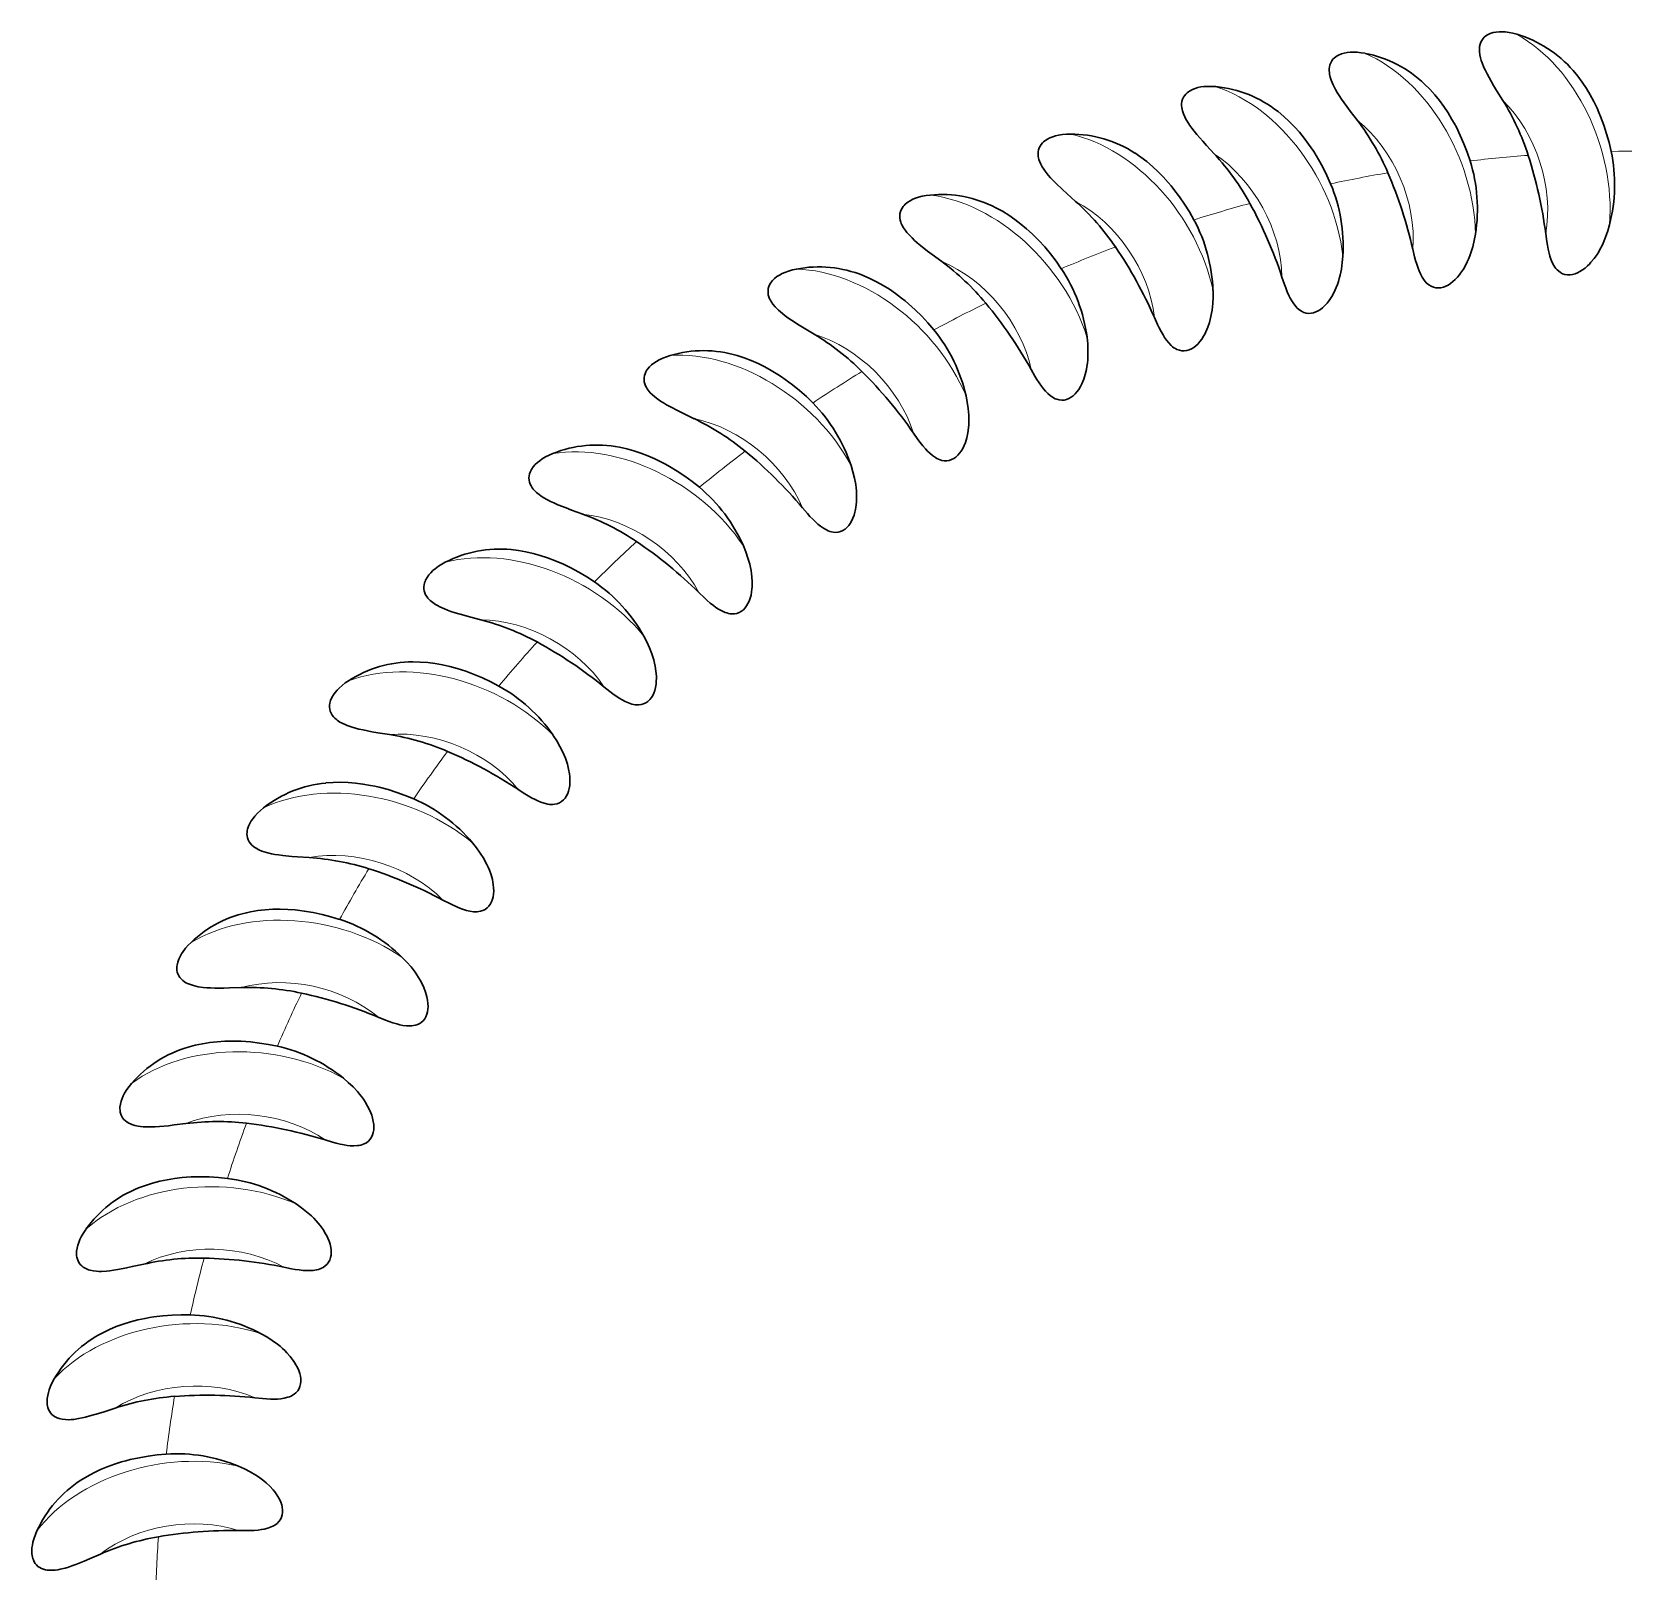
# Model space of a CAD drawing. Extents: x 89 to 609, y 11 to 440.
# Drawn here: x 546.23 to 575.06, y 244.01 to 271.89 of the extents above; entities that cross this region are included whole.
import ezdxf

# ---------------------------------------------------------------- set-up
doc = ezdxf.new("R2010")
doc.units = 0
doc.header["$LTSCALE"] = 7
doc.header["$MEASUREMENT"] = 0
doc.layers.add('8', color=252, linetype='CONTINUOUS', lineweight=15)

msp = doc.modelspace()

# ---------------------------------------------------------------- linework, layer by layer
at = {"layer": '8', "lineweight": 30}
for points in [[(573.131, 271.847), (573.061, 271.865), (572.991, 271.88), (572.919, 271.889), (572.865, 271.892), (572.811, 271.891), (572.757, 271.886), (572.704, 271.877), (572.65, 271.86), (572.625, 271.849), (572.6, 271.836), (572.57, 271.817), (572.543, 271.794), (572.519, 271.769), (572.496, 271.737), (572.479, 271.702), (572.466, 271.666), (572.458, 271.629), (572.455, 271.591), (572.454, 271.562), (572.455, 271.534), (572.463, 271.476), (572.475, 271.418), (572.488, 271.375), (572.503, 271.332), (572.537, 271.247), (572.564, 271.19), (572.592, 271.133), (572.63, 271.062), (572.711, 270.922), (572.766, 270.831), (572.878, 270.65)], [(570.383, 271.503), (570.312, 271.514), (570.24, 271.522), (570.168, 271.524), (570.113, 271.522), (570.059, 271.516), (570.006, 271.506), (569.955, 271.492), (569.903, 271.47), (569.878, 271.456), (569.855, 271.442), (569.827, 271.419), (569.802, 271.394), (569.781, 271.367), (569.761, 271.332), (569.747, 271.296), (569.738, 271.26), (569.734, 271.222), (569.733, 271.184), (569.736, 271.155), (569.74, 271.126), (569.753, 271.07), (569.771, 271.014), (569.787, 270.972), (569.806, 270.93), (569.848, 270.849), (569.88, 270.794), (569.914, 270.74), (569.959, 270.674), (570.053, 270.542), (570.116, 270.457), (570.244, 270.287)], [(571.461, 270.946), (571.556, 270.851), (571.646, 270.751), (571.731, 270.646), (571.811, 270.537), (571.886, 270.424), (571.957, 270.307), (571.997, 270.236), (572.036, 270.163), (572.108, 270.015), (572.173, 269.864), (572.232, 269.71), (572.285, 269.554)], [(574.152, 271.19), (574.237, 271.087), (574.317, 270.978), (574.392, 270.866), (574.461, 270.75), (574.525, 270.63), (574.585, 270.507), (574.618, 270.432), (574.649, 270.356), (574.707, 270.202), (574.758, 270.046), (574.802, 269.887), (574.84, 269.726)], [(567.679, 270.899), (567.607, 270.904), (567.535, 270.904), (567.463, 270.9), (567.409, 270.893), (567.356, 270.882), (567.304, 270.867), (567.255, 270.847), (567.205, 270.82), (567.182, 270.805), (567.16, 270.788), (567.134, 270.763), (567.112, 270.735), (567.093, 270.706), (567.077, 270.67), (567.066, 270.633), (567.061, 270.595), (567.06, 270.557), (567.063, 270.519), (567.068, 270.491), (567.075, 270.463), (567.093, 270.408), (567.117, 270.354), (567.137, 270.313), (567.16, 270.274), (567.209, 270.198), (567.246, 270.146), (567.285, 270.095), (567.336, 270.033), (567.442, 269.911), (567.513, 269.832), (567.657, 269.676)], [(568.806, 270.447), (568.909, 270.361), (569.008, 270.27), (569.103, 270.174), (569.193, 270.073), (569.279, 269.968), (569.36, 269.858), (569.407, 269.791), (569.452, 269.722), (569.538, 269.582), (569.618, 269.438), (569.691, 269.29), (569.759, 269.139)], [(565.046, 270.04), (564.974, 270.039), (564.902, 270.032), (564.831, 270.021), (564.778, 270.009), (564.726, 269.993), (564.676, 269.973), (564.628, 269.949), (564.581, 269.917), (564.559, 269.9), (564.539, 269.881), (564.516, 269.853), (564.496, 269.824), (564.481, 269.793), (564.468, 269.756), (564.461, 269.718), (564.459, 269.68), (564.462, 269.642), (564.469, 269.604), (564.476, 269.577), (564.486, 269.549), (564.509, 269.496), (564.537, 269.444), (564.562, 269.406), (564.588, 269.369), (564.644, 269.298), (564.686, 269.25), (564.73, 269.203), (564.786, 269.146), (564.903, 269.035), (564.982, 268.963), (565.14, 268.821)], [(566.21, 269.698), (566.321, 269.622), (566.429, 269.541), (566.532, 269.454), (566.631, 269.362), (566.727, 269.266), (566.818, 269.165), (566.871, 269.102), (566.922, 269.038), (567.021, 268.906), (567.114, 268.77), (567.201, 268.63), (567.283, 268.487)], [(562.506, 268.936), (562.434, 268.927), (562.363, 268.914), (562.293, 268.896), (562.242, 268.879), (562.192, 268.858), (562.144, 268.833), (562.099, 268.805), (562.054, 268.769), (562.035, 268.749), (562.017, 268.728), (561.996, 268.699), (561.979, 268.668), (561.967, 268.636), (561.958, 268.597), (561.954, 268.559), (561.956, 268.521), (561.962, 268.483), (561.973, 268.447), (561.983, 268.42), (561.995, 268.394), (562.023, 268.343), (562.056, 268.294), (562.084, 268.259), (562.114, 268.224), (562.177, 268.158), (562.223, 268.115), (562.271, 268.072), (562.332, 268.021), (562.46, 267.921), (562.545, 267.857), (562.715, 267.73)], [(563.697, 268.705), (563.815, 268.641), (563.93, 268.57), (564.041, 268.494), (564.148, 268.411), (564.252, 268.324), (564.353, 268.232), (564.412, 268.175), (564.469, 268.116), (564.58, 267.995), (564.685, 267.868), (564.786, 267.737), (564.88, 267.602)], [(573.655, 268.233), (573.674, 268.095), (573.685, 268.026), (573.699, 267.954), (573.716, 267.883), (573.731, 267.829), (573.749, 267.776), (573.774, 267.715), (573.804, 267.658), (573.822, 267.63), (573.841, 267.605), (573.861, 267.581), (573.884, 267.56), (573.921, 267.532), (573.961, 267.511), (574.004, 267.497), (574.049, 267.49), (574.095, 267.49), (574.141, 267.496), (574.186, 267.509), (574.23, 267.526), (574.272, 267.548), (574.322, 267.579), (574.369, 267.614), (574.413, 267.653), (574.445, 267.685), (574.475, 267.717), (574.532, 267.787), (574.584, 267.861), (574.614, 267.91), (574.642, 267.96), (574.67, 268.012), (574.695, 268.066), (574.74, 268.174), (574.778, 268.285), (574.811, 268.399)], [(571.248, 267.955), (571.28, 267.819), (571.298, 267.752), (571.318, 267.682), (571.342, 267.612), (571.362, 267.56), (571.385, 267.508), (571.415, 267.45), (571.451, 267.396), (571.471, 267.371), (571.492, 267.347), (571.515, 267.326), (571.54, 267.307), (571.579, 267.283), (571.621, 267.265), (571.665, 267.255), (571.711, 267.252), (571.757, 267.257), (571.801, 267.268), (571.845, 267.285), (571.887, 267.306), (571.928, 267.331), (571.974, 267.367), (572.017, 267.407), (572.058, 267.45), (572.086, 267.484), (572.113, 267.52), (572.163, 267.594), (572.208, 267.673), (572.233, 267.725), (572.257, 267.777), (572.279, 267.832), (572.299, 267.887), (572.333, 267.999), (572.361, 268.113), (572.382, 268.23)], [(568.878, 267.449), (568.923, 267.317), (568.947, 267.252), (568.974, 267.184), (569.004, 267.117), (569.029, 267.067), (569.057, 267.018), (569.093, 266.963), (569.133, 266.912), (569.155, 266.889), (569.179, 266.867), (569.204, 266.848), (569.23, 266.832), (569.271, 266.811), (569.315, 266.798), (569.36, 266.792), (569.406, 266.794), (569.451, 266.803), (569.494, 266.818), (569.536, 266.839), (569.576, 266.864), (569.614, 266.893), (569.656, 266.933), (569.696, 266.977), (569.732, 267.023), (569.757, 267.06), (569.781, 267.098), (569.823, 267.177), (569.86, 267.26), (569.881, 267.313), (569.899, 267.368), (569.916, 267.424), (569.931, 267.482), (569.954, 267.596), (569.971, 267.713), (569.981, 267.831)], [(560.082, 267.595), (560.012, 267.579), (559.942, 267.559), (559.874, 267.535), (559.825, 267.513), (559.777, 267.487), (559.731, 267.458), (559.689, 267.425), (559.649, 267.386), (559.631, 267.364), (559.615, 267.342), (559.597, 267.311), (559.583, 267.278), (559.574, 267.245), (559.569, 267.206), (559.569, 267.167), (559.574, 267.129), (559.584, 267.093), (559.598, 267.057), (559.611, 267.031), (559.625, 267.006), (559.658, 266.958), (559.696, 266.913), (559.727, 266.88), (559.759, 266.849), (559.829, 266.789), (559.879, 266.75), (559.93, 266.713), (559.997, 266.667), (560.133, 266.58), (560.223, 266.524), (560.405, 266.415)], [(561.29, 267.478), (561.414, 267.426), (561.534, 267.366), (561.652, 267.3), (561.767, 267.229), (561.879, 267.152), (561.988, 267.07), (562.052, 267.019), (562.115, 266.965), (562.236, 266.855), (562.353, 266.739), (562.466, 266.618), (562.573, 266.492)], [(566.567, 266.72), (566.624, 266.593), (566.654, 266.53), (566.688, 266.466), (566.724, 266.401), (566.753, 266.354), (566.786, 266.308), (566.827, 266.257), (566.872, 266.21), (566.896, 266.189), (566.922, 266.17), (566.948, 266.153), (566.976, 266.139), (567.019, 266.123), (567.064, 266.114), (567.109, 266.112), (567.155, 266.118), (567.198, 266.131), (567.24, 266.151), (567.28, 266.175), (567.318, 266.204), (567.352, 266.237), (567.391, 266.28), (567.426, 266.328), (567.458, 266.378), (567.479, 266.417), (567.499, 266.457), (567.534, 266.54), (567.563, 266.626), (567.578, 266.681), (567.591, 266.737), (567.602, 266.795), (567.612, 266.853), (567.624, 266.969), (567.63, 267.087), (567.629, 267.205)], [(564.335, 265.775), (564.404, 265.654), (564.44, 265.594), (564.48, 265.533), (564.522, 265.473), (564.556, 265.428), (564.592, 265.386), (564.638, 265.339), (564.688, 265.297), (564.714, 265.278), (564.741, 265.261), (564.769, 265.247), (564.798, 265.236), (564.842, 265.224), (564.888, 265.219), (564.933, 265.222), (564.978, 265.232), (565.02, 265.249), (565.06, 265.272), (565.098, 265.301), (565.132, 265.333), (565.163, 265.369), (565.198, 265.416), (565.228, 265.466), (565.255, 265.519), (565.273, 265.56), (565.289, 265.602), (565.315, 265.688), (565.336, 265.776), (565.346, 265.832), (565.353, 265.889), (565.359, 265.948), (565.363, 266.007), (565.364, 266.124), (565.359, 266.241), (565.347, 266.359)], [(557.797, 266.029), (557.728, 266.007), (557.661, 265.981), (557.596, 265.95), (557.549, 265.923), (557.503, 265.893), (557.461, 265.86), (557.422, 265.823), (557.385, 265.78), (557.37, 265.757), (557.356, 265.733), (557.341, 265.7), (557.331, 265.667), (557.324, 265.632), (557.323, 265.593), (557.327, 265.555), (557.336, 265.518), (557.349, 265.482), (557.366, 265.448), (557.381, 265.424), (557.398, 265.4), (557.435, 265.355), (557.477, 265.314), (557.511, 265.284), (557.547, 265.256), (557.621, 265.204), (557.675, 265.169), (557.73, 265.137), (557.8, 265.098), (557.944, 265.024), (558.039, 264.977), (558.231, 264.885)], [(559.011, 266.028), (559.139, 265.988), (559.264, 265.94), (559.388, 265.886), (559.509, 265.825), (559.628, 265.759), (559.744, 265.688), (559.813, 265.643), (559.88, 265.596), (560.012, 265.498), (560.139, 265.393), (560.263, 265.284), (560.381, 265.169)], [(562.204, 264.622), (562.284, 264.508), (562.326, 264.452), (562.371, 264.395), (562.419, 264.339), (562.457, 264.298), (562.497, 264.259), (562.547, 264.216), (562.6, 264.179), (562.628, 264.163), (562.657, 264.149), (562.686, 264.138), (562.716, 264.129), (562.761, 264.121), (562.807, 264.121), (562.852, 264.128), (562.895, 264.143), (562.936, 264.164), (562.973, 264.19), (563.008, 264.222), (563.039, 264.258), (563.067, 264.296), (563.096, 264.346), (563.122, 264.399), (563.143, 264.455), (563.157, 264.497), (563.169, 264.54), (563.188, 264.628), (563.2, 264.718), (563.204, 264.775), (563.207, 264.832), (563.207, 264.891), (563.205, 264.95), (563.195, 265.067), (563.178, 265.183), (563.155, 265.299)], [(556.879, 264.368), (557.011, 264.34), (557.14, 264.304), (557.268, 264.262), (557.395, 264.213), (557.519, 264.159), (557.642, 264.099), (557.714, 264.061), (557.786, 264.02), (557.926, 263.935), (558.063, 263.843), (558.196, 263.746), (558.325, 263.643)], [(555.671, 264.254), (555.605, 264.225), (555.54, 264.193), (555.478, 264.156), (555.434, 264.124), (555.392, 264.09), (555.352, 264.053), (555.317, 264.013), (555.285, 263.966), (555.272, 263.942), (555.26, 263.917), (555.249, 263.883), (555.241, 263.848), (555.238, 263.814), (555.24, 263.774), (555.248, 263.737), (555.26, 263.701), (555.277, 263.666), (555.297, 263.634), (555.315, 263.611), (555.333, 263.589), (555.375, 263.549), (555.421, 263.511), (555.457, 263.485), (555.495, 263.46), (555.574, 263.415), (555.631, 263.386), (555.689, 263.359), (555.763, 263.327), (555.913, 263.267), (556.012, 263.23), (556.212, 263.156)], [(560.192, 263.272), (560.282, 263.166), (560.329, 263.114), (560.379, 263.062), (560.432, 263.01), (560.474, 262.973), (560.518, 262.938), (560.572, 262.901), (560.628, 262.869), (560.658, 262.855), (560.688, 262.844), (560.718, 262.836), (560.748, 262.83), (560.794, 262.826), (560.839, 262.83), (560.884, 262.842), (560.925, 262.86), (560.964, 262.885), (560.999, 262.915), (561.03, 262.95), (561.058, 262.988), (561.082, 263.029), (561.106, 263.082), (561.127, 263.137), (561.143, 263.194), (561.153, 263.238), (561.16, 263.282), (561.171, 263.371), (561.174, 263.462), (561.173, 263.519), (561.17, 263.576), (561.164, 263.635), (561.157, 263.694), (561.136, 263.809), (561.108, 263.923), (561.074, 264.036)], [(558.317, 261.736), (558.417, 261.64), (558.469, 261.593), (558.524, 261.545), (558.581, 261.499), (558.626, 261.466), (558.673, 261.435), (558.73, 261.403), (558.79, 261.377), (558.82, 261.366), (558.851, 261.358), (558.882, 261.352), (558.913, 261.349), (558.959, 261.35), (559.004, 261.358), (559.047, 261.374), (559.086, 261.396), (559.122, 261.425), (559.154, 261.458), (559.182, 261.496), (559.206, 261.537), (559.226, 261.58), (559.246, 261.635), (559.261, 261.691), (559.271, 261.75), (559.277, 261.794), (559.28, 261.839), (559.282, 261.929), (559.277, 262.019), (559.27, 262.076), (559.262, 262.132), (559.251, 262.19), (559.238, 262.248), (559.206, 262.361), (559.168, 262.472), (559.123, 262.581)], [(554.915, 262.513), (555.049, 262.497), (555.181, 262.474), (555.313, 262.444), (555.443, 262.408), (555.572, 262.365), (555.7, 262.318), (555.776, 262.286), (555.851, 262.253), (555.999, 262.181), (556.144, 262.103), (556.286, 262.018), (556.424, 261.928)], [(553.723, 262.284), (553.66, 262.249), (553.599, 262.211), (553.541, 262.168), (553.5, 262.133), (553.461, 262.095), (553.425, 262.054), (553.394, 262.011), (553.367, 261.961), (553.356, 261.936), (553.347, 261.91), (553.338, 261.875), (553.334, 261.84), (553.334, 261.805), (553.34, 261.766), (553.351, 261.729), (553.367, 261.695), (553.387, 261.662), (553.41, 261.632), (553.43, 261.611), (553.451, 261.591), (553.496, 261.554), (553.545, 261.521), (553.584, 261.498), (553.624, 261.478), (553.707, 261.44), (553.766, 261.417), (553.826, 261.395), (553.903, 261.37), (554.058, 261.325), (554.16, 261.297), (554.366, 261.243)], [(556.597, 260.03), (556.706, 259.943), (556.761, 259.901), (556.821, 259.859), (556.882, 259.818), (556.93, 259.79), (556.98, 259.764), (557.04, 259.737), (557.102, 259.716), (557.133, 259.709), (557.165, 259.704), (557.196, 259.701), (557.227, 259.701), (557.272, 259.706), (557.316, 259.719), (557.357, 259.738), (557.395, 259.764), (557.428, 259.796), (557.456, 259.832), (557.481, 259.872), (557.501, 259.915), (557.516, 259.96), (557.531, 260.017), (557.54, 260.075), (557.545, 260.134), (557.547, 260.178), (557.546, 260.223), (557.539, 260.313), (557.525, 260.402), (557.514, 260.458), (557.5, 260.514), (557.483, 260.57), (557.465, 260.627), (557.423, 260.736), (557.374, 260.843), (557.319, 260.947)], [(553.137, 260.479), (553.271, 260.476), (553.405, 260.466), (553.539, 260.449), (553.672, 260.425), (553.805, 260.395), (553.936, 260.359), (554.015, 260.335), (554.093, 260.309), (554.247, 260.252), (554.399, 260.188), (554.548, 260.117), (554.694, 260.041)], [(551.972, 260.138), (551.912, 260.098), (551.855, 260.053), (551.801, 260.005), (551.763, 259.966), (551.728, 259.925), (551.697, 259.881), (551.67, 259.835), (551.647, 259.783), (551.639, 259.757), (551.632, 259.73), (551.627, 259.694), (551.627, 259.659), (551.63, 259.624), (551.64, 259.586), (551.654, 259.55), (551.673, 259.517), (551.696, 259.487), (551.722, 259.459), (551.744, 259.44), (551.766, 259.422), (551.815, 259.39), (551.866, 259.362), (551.907, 259.343), (551.949, 259.326), (552.036, 259.296), (552.097, 259.279), (552.159, 259.263), (552.237, 259.246), (552.396, 259.215), (552.501, 259.197), (552.71, 259.163)], [(555.046, 258.167), (555.163, 258.091), (555.223, 258.055), (555.286, 258.018), (555.351, 257.984), (555.401, 257.96), (555.453, 257.939), (555.516, 257.918), (555.579, 257.903), (555.611, 257.899), (555.643, 257.897), (555.674, 257.897), (555.705, 257.9), (555.75, 257.909), (555.792, 257.926), (555.831, 257.949), (555.866, 257.979), (555.896, 258.014), (555.921, 258.052), (555.941, 258.095), (555.957, 258.139), (555.969, 258.185), (555.977, 258.243), (555.981, 258.302), (555.981, 258.361), (555.978, 258.405), (555.973, 258.45), (555.958, 258.538), (555.935, 258.626), (555.918, 258.681), (555.899, 258.735), (555.877, 258.79), (555.854, 258.844), (555.801, 258.949), (555.743, 259.051), (555.678, 259.149)], [(551.559, 258.286), (551.693, 258.296), (551.828, 258.298), (551.963, 258.294), (552.098, 258.283), (552.232, 258.266), (552.367, 258.243), (552.447, 258.226), (552.527, 258.208), (552.686, 258.165), (552.843, 258.116), (552.998, 258.06), (553.151, 257.997)], [(550.432, 257.835), (550.377, 257.79), (550.324, 257.74), (550.275, 257.687), (550.241, 257.645), (550.21, 257.6), (550.183, 257.554), (550.161, 257.505), (550.143, 257.451), (550.137, 257.424), (550.133, 257.397), (550.131, 257.361), (550.134, 257.326), (550.141, 257.292), (550.154, 257.255), (550.172, 257.22), (550.194, 257.189), (550.22, 257.161), (550.248, 257.136), (550.271, 257.119), (550.296, 257.103), (550.347, 257.076), (550.401, 257.053), (550.444, 257.038), (550.487, 257.025), (550.576, 257.004), (550.638, 256.992), (550.702, 256.982), (550.781, 256.972), (550.942, 256.957), (551.048, 256.949), (551.26, 256.935)], [(553.68, 256.166), (553.804, 256.101), (553.866, 256.071), (553.933, 256.04), (554.001, 256.012), (554.053, 255.994), (554.107, 255.977), (554.171, 255.962), (554.235, 255.954), (554.268, 255.952), (554.3, 255.953), (554.331, 255.956), (554.361, 255.962), (554.405, 255.976), (554.446, 255.997), (554.482, 256.024), (554.514, 256.056), (554.541, 256.094), (554.562, 256.135), (554.578, 256.179), (554.589, 256.225), (554.596, 256.271), (554.6, 256.33), (554.598, 256.388), (554.592, 256.447), (554.585, 256.491), (554.576, 256.535), (554.552, 256.622), (554.522, 256.707), (554.499, 256.76), (554.475, 256.812), (554.448, 256.864), (554.42, 256.916), (554.358, 257.016), (554.289, 257.111), (554.215, 257.203)], [(550.198, 255.953), (550.33, 255.975), (550.464, 255.99), (550.598, 255.998), (550.734, 256), (550.87, 255.996), (551.006, 255.986), (551.087, 255.977), (551.168, 255.967), (551.331, 255.939), (551.492, 255.905), (551.652, 255.864), (551.81, 255.816)], [(549.118, 255.397), (549.068, 255.346), (549.02, 255.292), (548.976, 255.234), (548.946, 255.189), (548.92, 255.142), (548.897, 255.093), (548.879, 255.042), (548.867, 254.987), (548.864, 254.959), (548.862, 254.932), (548.864, 254.896), (548.87, 254.861), (548.88, 254.828), (548.897, 254.792), (548.918, 254.76), (548.943, 254.731), (548.971, 254.706), (549.002, 254.683), (549.026, 254.668), (549.052, 254.655), (549.106, 254.633), (549.162, 254.615), (549.206, 254.604), (549.25, 254.595), (549.341, 254.583), (549.404, 254.577), (549.468, 254.573), (549.548, 254.571), (549.71, 254.571), (549.816, 254.573), (550.028, 254.579)], [(552.51, 254.043), (552.639, 253.991), (552.705, 253.967), (552.774, 253.943), (552.844, 253.921), (552.898, 253.908), (552.953, 253.896), (553.018, 253.888), (553.083, 253.885), (553.115, 253.887), (553.147, 253.891), (553.178, 253.897), (553.208, 253.905), (553.25, 253.923), (553.289, 253.948), (553.323, 253.978), (553.351, 254.014), (553.374, 254.053), (553.391, 254.096), (553.403, 254.142), (553.41, 254.188), (553.412, 254.236), (553.41, 254.294), (553.403, 254.352), (553.392, 254.411), (553.38, 254.454), (553.367, 254.496), (553.335, 254.581), (553.297, 254.662), (553.269, 254.713), (553.24, 254.762), (553.209, 254.812), (553.175, 254.861), (553.104, 254.954), (553.027, 255.043), (552.945, 255.127)], [(549.064, 253.5), (549.194, 253.535), (549.325, 253.563), (549.459, 253.584), (549.593, 253.599), (549.729, 253.607), (549.865, 253.61), (549.947, 253.609), (550.029, 253.607), (550.193, 253.595), (550.357, 253.576), (550.52, 253.55), (550.682, 253.518)], [(548.042, 252.845), (547.997, 252.789), (547.954, 252.731), (547.916, 252.669), (547.891, 252.621), (547.869, 252.572), (547.851, 252.521), (547.838, 252.469), (547.831, 252.413), (547.83, 252.385), (547.832, 252.357), (547.837, 252.322), (547.846, 252.288), (547.859, 252.255), (547.879, 252.222), (547.903, 252.191), (547.931, 252.165), (547.961, 252.142), (547.994, 252.123), (548.02, 252.111), (548.047, 252.1), (548.102, 252.082), (548.16, 252.07), (548.205, 252.063), (548.25, 252.059), (548.341, 252.055), (548.405, 252.055), (548.468, 252.058), (548.549, 252.063), (548.709, 252.078), (548.815, 252.091), (549.026, 252.117)], [(551.548, 251.82), (551.681, 251.78), (551.748, 251.761), (551.819, 251.744), (551.892, 251.73), (551.947, 251.721), (552.003, 251.715), (552.068, 251.713), (552.133, 251.717), (552.165, 251.721), (552.196, 251.728), (552.226, 251.737), (552.255, 251.748), (552.295, 251.77), (552.331, 251.798), (552.362, 251.832), (552.387, 251.87), (552.406, 251.912), (552.419, 251.956), (552.427, 252.002), (552.429, 252.049), (552.427, 252.097), (552.42, 252.155), (552.407, 252.212), (552.39, 252.269), (552.375, 252.311), (552.357, 252.352), (552.317, 252.433), (552.271, 252.511), (552.24, 252.558), (552.206, 252.605), (552.17, 252.651), (552.132, 252.696), (552.052, 252.782), (551.967, 252.863), (551.877, 252.94)], [(548.169, 250.951), (548.294, 250.998), (548.423, 251.038), (548.553, 251.072), (548.686, 251.1), (548.82, 251.121), (548.955, 251.137), (549.037, 251.144), (549.119, 251.149), (549.283, 251.153), (549.448, 251.15), (549.613, 251.14), (549.777, 251.123)], [(550.801, 249.514), (550.937, 249.487), (551.006, 249.476), (551.078, 249.465), (551.152, 249.458), (551.207, 249.454), (551.263, 249.454), (551.329, 249.458), (551.393, 249.467), (551.424, 249.475), (551.455, 249.485), (551.484, 249.497), (551.511, 249.511), (551.549, 249.537), (551.583, 249.568), (551.611, 249.604), (551.632, 249.644), (551.647, 249.688), (551.655, 249.733), (551.659, 249.78), (551.657, 249.827), (551.65, 249.874), (551.637, 249.931), (551.619, 249.987), (551.596, 250.042), (551.577, 250.082), (551.556, 250.121), (551.509, 250.198), (551.455, 250.271), (551.419, 250.315), (551.382, 250.358), (551.341, 250.401), (551.299, 250.443), (551.211, 250.521), (551.119, 250.593), (551.022, 250.661)], [(547.214, 250.201), (547.174, 250.142), (547.137, 250.08), (547.105, 250.015), (547.084, 249.965), (547.067, 249.913), (547.054, 249.861), (547.046, 249.808), (547.044, 249.751), (547.046, 249.724), (547.05, 249.696), (547.059, 249.661), (547.071, 249.628), (547.088, 249.598), (547.111, 249.566), (547.138, 249.538), (547.167, 249.514), (547.2, 249.495), (547.234, 249.479), (547.261, 249.469), (547.289, 249.46), (547.346, 249.448), (547.405, 249.442), (547.45, 249.439), (547.495, 249.439), (547.586, 249.444), (547.649, 249.45), (547.713, 249.459), (547.792, 249.471), (547.951, 249.502), (548.055, 249.525), (548.262, 249.571)], [(547.519, 248.329), (547.64, 248.387), (547.764, 248.44), (547.891, 248.486), (548.02, 248.526), (548.152, 248.56), (548.285, 248.588), (548.366, 248.603), (548.447, 248.616), (548.61, 248.635), (548.774, 248.648), (548.939, 248.653), (549.104, 248.652)], [(550.276, 247.149), (550.415, 247.135), (550.484, 247.129), (550.557, 247.126), (550.631, 247.125), (550.687, 247.127), (550.743, 247.132), (550.807, 247.142), (550.87, 247.158), (550.901, 247.169), (550.93, 247.181), (550.958, 247.196), (550.984, 247.213), (551.019, 247.242), (551.05, 247.276), (551.074, 247.315), (551.091, 247.357), (551.102, 247.402), (551.106, 247.447), (551.105, 247.494), (551.098, 247.541), (551.088, 247.587), (551.069, 247.643), (551.046, 247.697), (551.018, 247.749), (550.995, 247.787), (550.97, 247.825), (550.916, 247.896), (550.856, 247.964), (550.816, 248.005), (550.774, 248.044), (550.73, 248.083), (550.684, 248.12), (550.589, 248.189), (550.49, 248.253), (550.387, 248.311)], [(546.64, 247.492), (546.606, 247.428), (546.575, 247.363), (546.55, 247.296), (546.534, 247.244), (546.522, 247.191), (546.514, 247.137), (546.511, 247.084), (546.514, 247.027), (546.519, 247), (546.526, 246.973), (546.538, 246.939), (546.553, 246.907), (546.572, 246.878), (546.598, 246.849), (546.627, 246.824), (546.659, 246.803), (546.694, 246.787), (546.729, 246.774), (546.757, 246.767), (546.786, 246.761), (546.844, 246.755), (546.902, 246.753), (546.947, 246.755), (546.993, 246.759), (547.083, 246.773), (547.145, 246.785), (547.208, 246.8), (547.285, 246.82), (547.44, 246.866), (547.542, 246.898), (547.744, 246.963)], [(547.122, 245.656), (547.237, 245.726), (547.356, 245.79), (547.477, 245.848), (547.602, 245.9), (547.73, 245.947), (547.86, 245.988), (547.939, 246.01), (548.018, 246.03), (548.179, 246.065), (548.342, 246.093), (548.505, 246.115), (548.67, 246.129)], [(549.979, 244.744), (550.118, 244.743), (550.188, 244.744), (550.261, 244.748), (550.334, 244.754), (550.39, 244.762), (550.445, 244.772), (550.508, 244.788), (550.57, 244.81), (550.599, 244.823), (550.627, 244.838), (550.653, 244.855), (550.678, 244.875), (550.71, 244.907), (550.737, 244.944), (550.757, 244.985), (550.771, 245.028), (550.777, 245.074), (550.777, 245.12), (550.771, 245.167), (550.76, 245.212), (550.745, 245.257), (550.721, 245.311), (550.693, 245.362), (550.661, 245.412), (550.634, 245.448), (550.606, 245.482), (550.545, 245.549), (550.479, 245.61), (550.435, 245.647), (550.39, 245.682), (550.342, 245.717), (550.292, 245.749), (550.192, 245.809), (550.087, 245.863), (549.979, 245.911)], [(546.327, 244.739), (546.299, 244.673), (546.275, 244.605), (546.255, 244.536), (546.244, 244.482), (546.237, 244.429), (546.235, 244.375), (546.237, 244.321), (546.246, 244.265), (546.253, 244.238), (546.262, 244.213), (546.277, 244.18), (546.296, 244.15), (546.317, 244.123), (546.346, 244.096), (546.378, 244.073), (546.411, 244.056), (546.447, 244.043), (546.484, 244.033), (546.512, 244.029), (546.541, 244.026), (546.599, 244.025), (546.658, 244.029), (546.703, 244.036), (546.747, 244.044), (546.836, 244.066), (546.897, 244.084), (546.957, 244.105), (547.033, 244.132), (547.183, 244.192), (547.281, 244.234), (547.476, 244.318)]]:
    msp.add_lwpolyline(points, dxfattribs=at)
for centre, radius, start, end in [((572.535, 269.8), 2.132, 40.6924, 73.7691), ((569.984, 269.408), 2.132, 46.147, 79.2237), ((567.482, 268.776), 2.132, 51.6015, 84.6782), ((568.99, 268.248), 4.57, 17.9204, 31.7065), ((566.602, 267.527), 4.57, 23.375, 37.1611), ((565.051, 267.908), 2.132, 57.0561, 90.1327), ((564.294, 266.581), 4.57, 28.8295, 42.6156), ((569.495, 268.685), 2.923, 351.0473, 17.3012), ((565.779, 267.22), 7.941, 7.3259, 17.8502), ((571.979, 269.126), 2.924, 345.5916, 11.8399), ((563.503, 266.198), 7.941, 12.7804, 23.3048), ((562.713, 266.814), 2.132, 62.5106, 95.5873), ((567.063, 268.009), 2.924, 356.5007, 22.7489), ((562.086, 265.421), 4.57, 34.2841, 48.0702), ((561.336, 264.964), 7.941, 18.235, 28.7593), ((564.707, 267.105), 2.923, 1.9564, 28.2103), ((559.295, 263.53), 7.941, 23.6895, 34.2139), ((560.49, 265.502), 2.132, 67.9652, 101.0418), ((559.998, 264.056), 4.57, 39.7386, 53.5247), ((562.447, 265.982), 2.924, 7.4098, 33.658), ((557.4, 261.908), 7.941, 29.1441, 39.6684), ((558.05, 262.498), 4.57, 45.1932, 58.9792), ((560.305, 264.648), 2.924, 12.8643, 39.1126), ((558.402, 263.985), 2.132, 73.4197, 106.4964), ((555.667, 260.113), 7.941, 34.5986, 45.123), ((556.259, 260.763), 4.57, 50.6477, 64.4338), ((558.298, 263.117), 2.924, 18.3189, 44.5671), ((556.468, 262.276), 2.132, 78.8743, 111.9509), ((554.113, 258.162), 7.941, 40.0532, 50.5775), ((556.447, 261.403), 2.924, 23.7734, 50.0217), ((554.64, 258.865), 4.57, 56.1023, 69.8883), ((552.752, 256.072), 7.941, 45.5077, 56.0321), ((554.705, 260.391), 2.132, 84.3288, 117.4055), ((554.768, 259.52), 2.923, 29.2291, 55.483), ((553.21, 256.822), 4.57, 61.5568, 75.3429), ((551.595, 253.862), 7.941, 50.9623, 61.4866), ((553.129, 258.347), 2.132, 89.7834, 122.86), ((553.273, 257.486), 2.924, 34.6825, 60.9308), ((551.98, 254.652), 4.57, 67.0113, 80.7974), ((550.654, 251.552), 7.941, 56.4168, 66.9411), ((551.754, 256.162), 2.132, 95.2379, 128.3146), ((551.98, 255.319), 2.924, 40.1371, 66.3853), ((550.961, 252.375), 4.57, 72.4659, 86.252), ((549.936, 249.163), 7.941, 61.8713, 72.3957), ((550.593, 253.857), 2.132, 100.6925, 133.7691), ((550.899, 253.039), 2.924, 45.5916, 71.8398), ((550.164, 250.011), 4.57, 77.9204, 91.7065), ((549.449, 246.716), 7.941, 67.3259, 77.8502), ((549.657, 251.452), 2.132, 106.147, 139.2237), ((550.039, 250.666), 2.924, 51.0462, 77.2944), ((549.596, 247.583), 4.57, 83.375, 97.1611), ((549.197, 244.235), 7.941, 72.7804, 83.3048), ((549.408, 248.223), 2.924, 56.5007, 82.7489), ((548.954, 248.969), 2.132, 111.6015, 144.6782), ((549.26, 245.111), 4.57, 88.8295, 102.6156), ((549.182, 241.74), 7.941, 78.235, 88.7593), ((549.013, 245.73), 2.924, 61.9552, 88.2035), ((548.489, 246.43), 2.132, 117.0561, 150.1328), ((549.161, 242.619), 4.57, 94.2841, 108.0702), ((549.403, 239.256), 7.941, 83.6895, 94.2139), ((548.856, 243.212), 2.924, 67.4098, 93.658), ((548.269, 243.858), 2.132, 122.5106, 155.5873), ((549.86, 236.804), 7.941, 89.1441, 99.6684), ((549.3, 240.128), 4.57, 99.7386, 113.5247)]:
    msp.add_arc(centre, radius, start, end, dxfattribs=at)
at = {"layer": '8', "lineweight": 13}
for start, end in [(94.3339, 96.5855), (88.8794, 91.1309), (99.7884, 102.04), (105.243, 107.4946), (110.6975, 112.9491), (116.1521, 118.4036), (121.6066, 123.8582), (127.0612, 129.3127), (132.5157, 134.7673), (137.9703, 140.2218), (143.4248, 145.6764), (148.8794, 151.1309), (154.3339, 156.5855), (159.7884, 162.04), (165.243, 167.4946), (170.6975, 172.9491), (176.1521, 178.4036)]:
    msp.add_arc((575.371, 242.826), 26.905, start, end, dxfattribs=at)
at = {"layer": '8', "lineweight": 13, "extrusion": (0, 0, -1)}
for centre, major_axis, start_param, end_param in [((572.663, 269.244), (-0.889, 2.781), 0.643234, 2.094197), ((570.164, 268.867), (-1.149, 2.684), 0.643234, 2.094197), ((567.712, 268.254), (-1.399, 2.563), 0.643234, 2.094197), ((572.124, 269.072), (-0.646, 2.019), 0.926351, 2.210584), ((569.644, 268.645), (-0.835, 1.949), 0.926351, 2.210584), ((565.33, 267.411), (-1.637, 2.418), 0.643234, 2.094197), ((567.216, 267.983), (-1.016, 1.861), 0.926351, 2.210584), ((563.038, 266.346), (-1.859, 2.252), 0.643234, 2.094197), ((564.861, 267.094), (-1.188, 1.756), 0.926351, 2.210584), ((560.858, 265.067), (-2.065, 2.065), 0.643234, 2.094197), ((562.602, 265.985), (-1.35, 1.635), 0.926351, 2.210584), ((560.458, 264.667), (-1.499, 1.499), 0.926351, 2.210584), ((558.81, 263.587), (-2.252, 1.859), 0.643234, 2.094197), ((558.45, 263.15), (-1.635, 1.35), 0.926351, 2.210584), ((556.912, 261.918), (-2.418, 1.637), 0.643234, 2.094197), ((556.595, 261.45), (-1.756, 1.188), 0.926351, 2.210584), ((555.181, 260.077), (-2.563, 1.399), 0.643234, 2.094197), ((554.909, 259.581), (-1.861, 1.016), 0.926351, 2.210584), ((553.632, 258.08), (-2.684, 1.149), 0.643234, 2.094197), ((553.409, 257.56), (-1.949, 0.835), 0.926351, 2.210584), ((552.281, 255.944), (-2.781, 0.889), 0.643234, 2.094197), ((552.108, 255.406), (-2.019, 0.646), 0.926351, 2.210584), ((551.138, 253.69), (-2.853, 0.621), 0.643234, 2.094197), ((551.018, 253.137), (-2.072, 0.451), 0.926351, 2.210584), ((550.215, 251.338), (-2.899, 0.347), 0.643234, 2.094197), ((550.148, 250.776), (-2.105, 0.252), 0.926351, 2.210584), ((549.52, 248.908), (-2.919, 0.07), 0.643234, 2.094197), ((549.507, 248.342), (-2.119, 0.05), 0.926351, 2.210584), ((549.059, 246.423), (-2.913, -0.208), 0.643234, 2.094197), ((549.1, 245.859), (-2.115, -0.151), 0.926351, 2.210584), ((548.836, 243.906), (-2.88, -0.484), 0.643234, 2.094197), ((548.93, 243.348), (-2.091, -0.352), 0.926351, 2.210584)]:
    msp.add_ellipse(centre, major_axis=major_axis, ratio=0.707107, start_param=start_param, end_param=end_param, dxfattribs=at)

doc.saveas('drawing.dxf')
